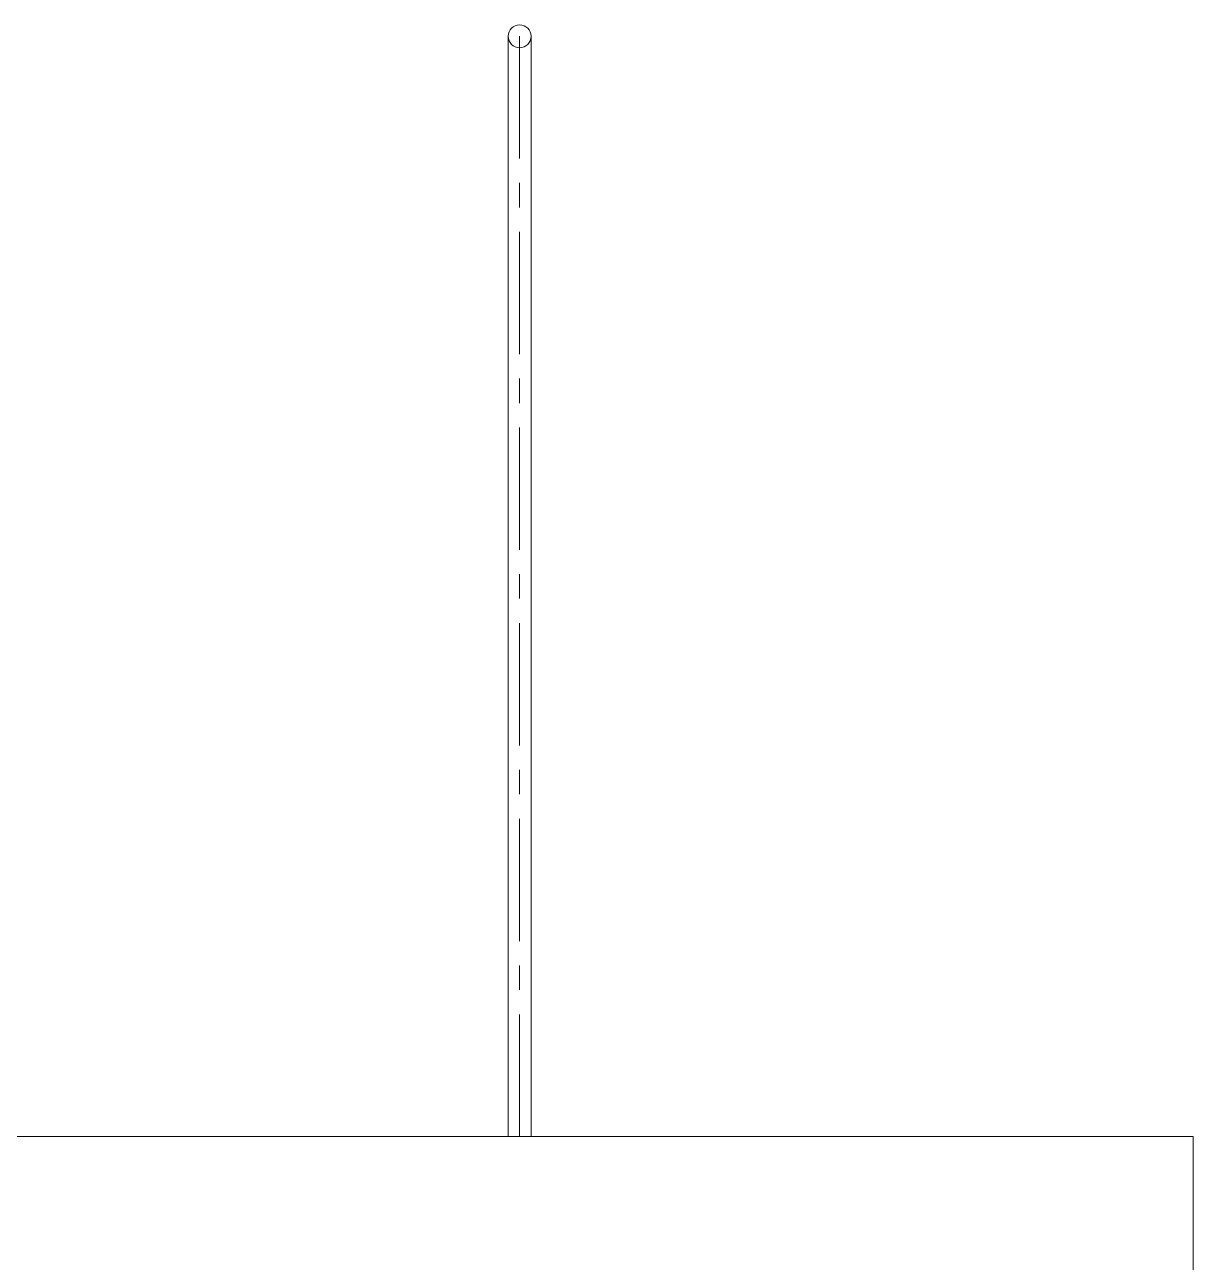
# Model space of a CAD drawing. Header units: millimetres. Extents: x 100 to 1590, y 100 to 694.
# Drawn here: x 1423.39 to 1435.34, y 580.39 to 593.04 of the extents above; entities that cross this region are included whole.
import ezdxf

# ---------------------------------------------------------------- set-up
doc = ezdxf.new("R2010")
doc.units = ezdxf.units.MM
doc.linetypes.add('CENTER', pattern=[2, 1.25, -0.25, 0.25, -0.25])
for name, color, linetype, lineweight in [('Centro', 1, 'CENTER', 5), ('PAREDE', 7, 'Continuous', 9), ('SGC-Conexoes (Desenho Unifilar)', 6, 'Continuous', 5)]:
    doc.layers.add(name, color=color, linetype=linetype, lineweight=lineweight)

msp = doc.modelspace()

# ---------------------------------------------------------------- linework, layer by layer
at = {"layer": 'Centro'}
for p, q in [((1428.449, 581.677), (1428.449, 592.927)), ((1428.449, 581.677), (1428.449, 588.118)), ((1428.449, 581.677), (1428.449, 583.552)), ((1428.121, 581.677), (1428.449, 581.677)), ((1428.778, 581.677), (1428.449, 581.677))]:
    msp.add_line(p, q, dxfattribs=at)
at = {"layer": 'PAREDE'}
for p, q in [((1435.34, 581.677), (1389.403, 581.677)), ((1435.34, 581.677), (1433.465, 581.677)), ((1435.34, 579.802), (1435.34, 581.677))]:
    msp.add_line(p, q, dxfattribs=at)
at = {"layer": 'SGC-Conexoes (Desenho Unifilar)'}
for p, q in [((1428.332, 592.927), (1428.332, 581.677)), ((1428.567, 592.927), (1428.567, 581.677))]:
    msp.add_line(p, q, dxfattribs=at)
msp.add_circle((1428.449, 592.927), 0.117, dxfattribs=at)

doc.saveas('drawing.dxf')
